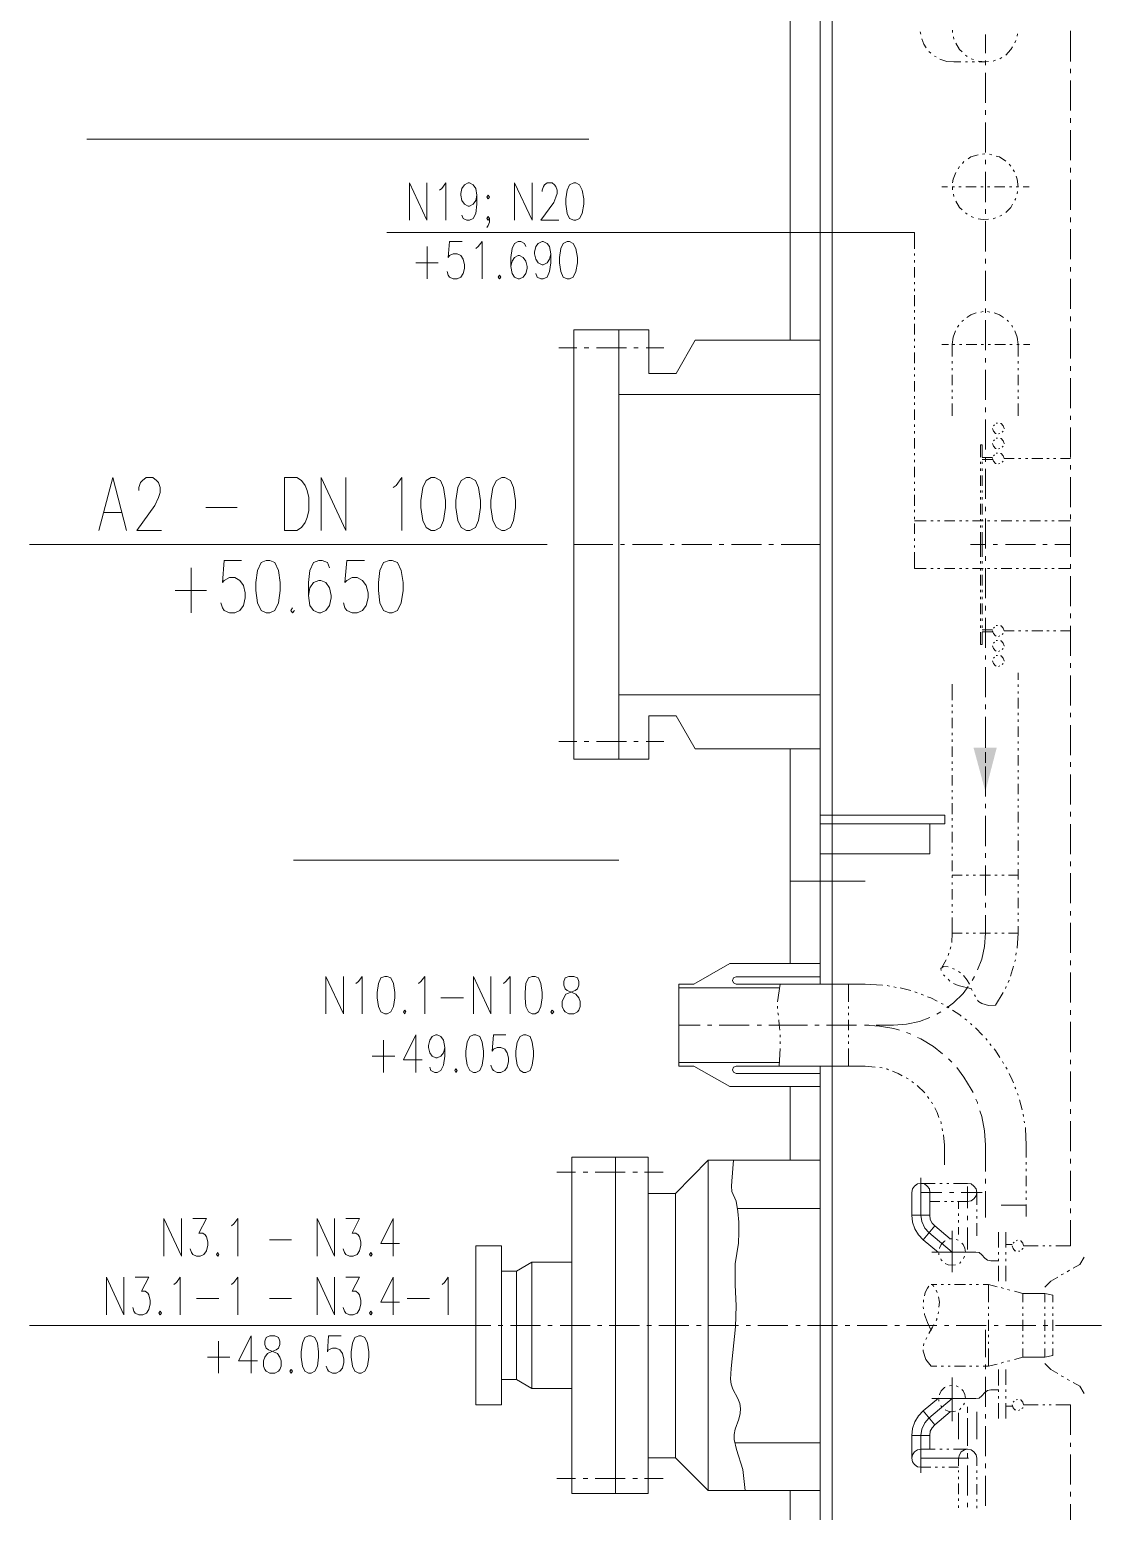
# Model space of a CAD drawing. Header units: millimetres. Extents: x 0 to 588, y 0 to 874.
# Drawn here: x 56.2 to 106.1, y 226 to 295 of the extents above; entities that cross this region are included whole.
import ezdxf

# ---------------------------------------------------------------- set-up
doc = ezdxf.new("R2010")
doc.units = ezdxf.units.MM
doc.layers.get('0').update_dxf_attribs({"lineweight": 18})

msp = doc.modelspace()

# ---------------------------------------------------------------- hatches: boundary and pattern name
msp.add_hatch(color=0).paths.add_polyline_path([(100.711, 259.503), (101.24, 261.535), (100.161, 261.535)], flags=0)

# ---------------------------------------------------------------- linework, layer by layer
at = {"color": 0, "lineweight": 0}
for points in [[(93.578, 197.21), (93.578, 381.106)], [(93.028, 250.529), (93.028, 363.368)], [(91.63, 280.501), (91.63, 311.658)], [(97.684, 294.852), (97.705, 294.746)], [(97.748, 294.534), (97.853, 294.28), (97.959, 294.111)], [(99.187, 294.936), (99.187, 294.83)], [(99.229, 294.619), (99.251, 294.513)], [(100.711, 294.725), (100.711, 293.857)], [(102.193, 294.661), (102.214, 294.767)], [(104.669, 293.476), (104.669, 294.894)], [(98.086, 293.942), (98.171, 293.857)], [(99.335, 294.322), (99.504, 294.026), (99.632, 293.92)], [(101.663, 293.772), (101.896, 294.026), (101.981, 294.153)], [(102.087, 294.344), (102.129, 294.45)], [(98.34, 293.73), (98.425, 293.688)], [(98.594, 293.582), (98.912, 293.476), (99.251, 293.455)], [(99.251, 293.455), (99.568, 293.455)], [(99.78, 293.772), (99.864, 293.709)], [(99.78, 293.455), (99.885, 293.455)], [(100.055, 293.603), (100.161, 293.56)], [(100.097, 293.455), (100.203, 293.455)], [(100.372, 293.497), (100.711, 293.455), (100.859, 293.476)], [(100.415, 293.455), (100.732, 293.455)], [(100.711, 293.518), (100.711, 293.307)], [(101.071, 293.497), (101.177, 293.539)], [(101.388, 293.603), (101.473, 293.666)], [(104.669, 292.925), (104.669, 293.137)], [(100.711, 292.947), (100.711, 291.55)], [(104.669, 291.19), (104.669, 292.587)], [(100.711, 291.211), (100.711, 290.999)], [(93.028, 284.395), (93.028, 290.83)], [(100.711, 290.639), (100.711, 289.243)], [(104.669, 290.618), (104.669, 290.83)], [(82.254, 289.856), (58.907, 289.856)], [(104.669, 288.883), (104.669, 290.28)], [(100.372, 289.137), (100.034, 289.031), (99.907, 288.946)], [(100.69, 289.179), (100.584, 289.158)], [(101.007, 289.137), (100.901, 289.158)], [(101.663, 288.84), (101.367, 289.031), (101.219, 289.073)], [(99.335, 288.311), (99.208, 287.994), (99.187, 287.824)], [(99.504, 288.586), (99.441, 288.481)], [(99.716, 288.819), (99.653, 288.735)], [(100.711, 288.904), (100.711, 288.692)], [(100.711, 288.332), (100.711, 286.935)], [(101.896, 288.608), (101.812, 288.692)], [(102.066, 288.332), (102.002, 288.438)], [(104.669, 288.311), (104.669, 288.523)], [(73.914, 286.089), (73.914, 287.824), (74.718, 286.089), (74.718, 287.824)], [(75.311, 287.486), (75.417, 287.57), (75.607, 287.824), (75.607, 286.089)], [(77.047, 287.253), (77.004, 286.999), (76.877, 286.829), (76.708, 286.745), (76.644, 286.745), (76.475, 286.829), (76.348, 286.999), (76.306, 287.253), (76.306, 287.337), (76.348, 287.57), (76.475, 287.74), (76.644, 287.824), (76.708, 287.824), (76.877, 287.74), (77.004, 287.57), (77.047, 287.253), (77.047, 286.829), (77.004, 286.406), (76.877, 286.173), (76.708, 286.089), (76.581, 286.089), (76.412, 286.173), (76.348, 286.322)], [(78.803, 286.089), (78.803, 287.824), (79.629, 286.089), (79.629, 287.824)], [(80.095, 287.422), (80.095, 287.486), (80.158, 287.655), (80.201, 287.74), (80.328, 287.824), (80.56, 287.824), (80.666, 287.74), (80.73, 287.655), (80.793, 287.486), (80.793, 287.337), (80.73, 287.168), (80.624, 286.914), (80.031, 286.089), (80.857, 286.089)], [(98.954, 287.634), (98.679, 287.634)], [(99.272, 287.634), (99.166, 287.634)], [(99.187, 287.613), (99.187, 287.507)], [(99.589, 287.634), (99.483, 287.634)], [(100.288, 287.634), (99.801, 287.634)], [(100.605, 287.634), (100.499, 287.634)], [(100.923, 287.634), (100.817, 287.634)], [(101.621, 287.634), (101.134, 287.634)], [(101.939, 287.634), (101.833, 287.634)], [(102.235, 287.634), (102.193, 287.994), (102.15, 288.142)], [(102.256, 287.634), (102.15, 287.634)], [(102.235, 287.634), (102.256, 287.634)], [(102.743, 287.634), (102.468, 287.634)], [(104.669, 286.575), (104.669, 287.973)], [(99.229, 287.295), (99.251, 287.189)], [(99.335, 286.978), (99.504, 286.681), (99.632, 286.575)], [(102.087, 287.02), (102.129, 287.105)], [(102.193, 287.316), (102.214, 287.422)], [(77.639, 286.173), (77.576, 286.089), (77.512, 286.173), (77.576, 286.258), (77.639, 286.173), (77.639, 286.004), (77.576, 285.835), (77.512, 285.75)], [(99.78, 286.427), (99.864, 286.364)], [(100.055, 286.258), (100.161, 286.216)], [(100.711, 286.597), (100.711, 286.385)], [(101.071, 286.152), (101.177, 286.195)], [(101.388, 286.279), (101.473, 286.322)], [(101.663, 286.449), (101.896, 286.681), (101.981, 286.829)], [(104.669, 286.004), (104.669, 286.216)], [(97.409, 285.517), (72.856, 285.517)], [(97.409, 284.755), (97.409, 285.517)], [(100.372, 286.152), (100.711, 286.11), (100.859, 286.131)], [(100.711, 286.046), (100.711, 284.628)], [(104.669, 284.268), (104.669, 285.665)], [(74.74, 284.861), (74.74, 283.358)], [(76.369, 285.094), (75.777, 285.094), (75.713, 284.353), (75.777, 284.438), (75.946, 284.522), (76.136, 284.522), (76.306, 284.438), (76.412, 284.268), (76.475, 284.014), (76.475, 283.845), (76.412, 283.612), (76.306, 283.443), (76.136, 283.358), (75.946, 283.358), (75.777, 283.443), (75.713, 283.527), (75.671, 283.697)], [(77.004, 284.776), (77.11, 284.861), (77.301, 285.094), (77.301, 283.358)], [(79.333, 284.861), (79.269, 285.009), (79.1, 285.094), (78.973, 285.094), (78.803, 285.009), (78.698, 284.776), (78.634, 284.353), (78.634, 283.93), (78.698, 283.612), (78.803, 283.443), (78.973, 283.358), (79.036, 283.358), (79.206, 283.443), (79.333, 283.612), (79.396, 283.845), (79.396, 283.93), (79.333, 284.184), (79.206, 284.353), (79.036, 284.438), (78.973, 284.438), (78.803, 284.353), (78.698, 284.184), (78.634, 283.93)], [(80.497, 284.522), (80.433, 284.268), (80.328, 284.099), (80.137, 284.014), (80.095, 284.014), (79.904, 284.099), (79.798, 284.268), (79.735, 284.522), (79.735, 284.607), (79.798, 284.861), (79.904, 285.009), (80.095, 285.094), (80.137, 285.094), (80.328, 285.009), (80.433, 284.861), (80.497, 284.522), (80.497, 284.099), (80.433, 283.697), (80.328, 283.443), (80.137, 283.358), (80.031, 283.358), (79.862, 283.443), (79.798, 283.612)], [(97.409, 284.438), (97.409, 284.543)], [(97.409, 284.12), (97.409, 284.226)], [(100.711, 284.289), (100.711, 284.078)], [(74.21, 284.099), (75.248, 284.099)], [(97.409, 283.422), (97.409, 283.909)], [(100.711, 283.739), (100.711, 282.342)], [(104.669, 283.697), (104.669, 283.909)], [(97.409, 283.104), (97.409, 283.21)], [(97.409, 282.787), (97.409, 282.892)], [(104.669, 281.961), (104.669, 283.358)], [(97.409, 282.088), (97.409, 282.596)], [(97.409, 281.792), (97.409, 281.898)], [(97.409, 281.474), (97.409, 281.58)], [(99.695, 281.432), (99.61, 281.368)], [(100.288, 281.771), (100.034, 281.686), (99.843, 281.559)], [(100.605, 281.834), (100.499, 281.813)], [(100.711, 281.982), (100.711, 281.771)], [(100.711, 281.432), (100.711, 280.035)], [(100.923, 281.813), (100.817, 281.834)], [(101.558, 281.559), (101.367, 281.686), (101.113, 281.771)], [(101.79, 281.368), (101.727, 281.432)], [(104.669, 281.39), (104.669, 281.601)], [(85.048, 280.988), (81.555, 280.988)], [(81.555, 270.997), (81.555, 280.988)], [(83.651, 270.997), (83.651, 280.988)], [(85.048, 278.955), (85.048, 280.988)], [(97.409, 280.776), (97.409, 281.263)], [(99.314, 280.945), (99.208, 280.649), (99.166, 280.31)], [(99.483, 281.199), (99.42, 281.115)], [(101.981, 281.115), (101.939, 281.199)], [(102.235, 280.31), (102.193, 280.649), (102.087, 280.945)], [(104.669, 279.654), (104.669, 281.051)], [(81.703, 280.141), (80.857, 280.141)], [(82.254, 280.141), (82.042, 280.141)], [(84.01, 280.141), (82.614, 280.141)], [(84.561, 280.141), (84.349, 280.141)], [(85.746, 280.141), (84.921, 280.141)], [(87.207, 280.501), (86.318, 278.955), (85.048, 278.955)], [(93.028, 280.501), (87.207, 280.501)], [(97.409, 280.458), (97.409, 280.564)], [(97.409, 280.141), (97.409, 280.247)], [(98.996, 280.31), (98.679, 280.31)], [(99.166, 280.31), (99.166, 279.739)], [(99.293, 280.31), (99.187, 280.31)], [(99.61, 280.31), (99.504, 280.31)], [(100.309, 280.31), (99.822, 280.31)], [(100.626, 280.31), (100.52, 280.31)], [(100.944, 280.31), (100.838, 280.31)], [(101.642, 280.31), (101.156, 280.31)], [(101.96, 280.31), (101.854, 280.31)], [(102.277, 280.31), (102.171, 280.31)], [(102.235, 280.31), (102.235, 279.739)], [(102.785, 280.31), (102.489, 280.31)], [(97.409, 279.442), (97.409, 279.929)], [(99.166, 279.527), (99.166, 279.421)], [(100.711, 279.675), (100.711, 279.464)], [(102.235, 279.527), (102.235, 279.421)], [(104.669, 279.082), (104.669, 279.294)], [(97.409, 279.125), (97.409, 279.231)], [(97.409, 278.807), (97.409, 278.913)], [(99.166, 279.209), (99.166, 279.104)], [(99.166, 278.892), (99.166, 278.405)], [(100.711, 279.125), (100.711, 277.728)], [(102.235, 279.209), (102.235, 279.104)], [(102.235, 278.892), (102.235, 278.405)], [(104.669, 277.347), (104.669, 278.744)], [(93.028, 277.982), (83.651, 277.982)], [(97.409, 278.109), (97.409, 278.596)], [(99.166, 278.193), (99.166, 278.088)], [(102.235, 278.193), (102.235, 278.088)], [(97.409, 277.791), (97.409, 277.897)], [(97.409, 277.495), (97.409, 277.601)], [(97.409, 276.796), (97.409, 277.283)], [(99.166, 277.876), (99.166, 277.77)], [(99.166, 277.558), (99.166, 276.987)], [(100.711, 277.368), (100.711, 277.156)], [(102.235, 277.876), (102.235, 277.77)], [(102.235, 277.558), (102.235, 276.987)], [(97.409, 276.479), (97.409, 276.585)], [(100.711, 276.818), (100.711, 275.421)], [(101.134, 276.564), (101.092, 276.521)], [(101.282, 276.648), (101.219, 276.648)], [(101.579, 276.394), (101.537, 276.521), (101.452, 276.627), (101.409, 276.627)], [(104.669, 276.796), (104.669, 276.987)], [(97.409, 276.161), (97.409, 276.267)], [(97.409, 275.463), (97.409, 275.95)], [(101.05, 276.394), (101.092, 276.267), (101.177, 276.161), (101.219, 276.161)], [(101.134, 275.865), (101.092, 275.823)], [(101.282, 275.95), (101.219, 275.95)], [(101.325, 276.14), (101.388, 276.161)], [(101.579, 275.696), (101.537, 275.823), (101.452, 275.929), (101.409, 275.929)], [(101.494, 276.225), (101.537, 276.267)], [(101.579, 276.394), (101.6, 276.394)], [(104.669, 275.04), (104.669, 276.437)], [(97.409, 275.146), (97.409, 275.251)], [(100.478, 275.632), (100.478, 275.061)], [(100.478, 275.632), (100.563, 275.632)], [(100.563, 275.632), (100.563, 275.061)], [(101.05, 275.696), (101.092, 275.569), (101.177, 275.463), (101.219, 275.463)], [(101.134, 275.167), (101.092, 275.124)], [(101.282, 275.251), (101.219, 275.251)], [(101.325, 275.442), (101.388, 275.463)], [(101.579, 274.997), (101.537, 275.124), (101.452, 275.23), (101.409, 275.23)], [(101.494, 275.526), (101.537, 275.569)], [(101.579, 275.696), (101.6, 275.696)], [(97.409, 274.828), (97.409, 274.934)], [(97.409, 274.13), (97.409, 274.616)], [(100.478, 274.849), (100.478, 274.743)], [(100.478, 274.532), (100.478, 274.426)], [(101.05, 275.04), (100.563, 275.04)], [(101.05, 274.955), (100.563, 274.955)], [(100.563, 274.849), (100.563, 274.743)], [(100.563, 274.532), (100.563, 274.426)], [(100.711, 275.061), (100.711, 274.849)], [(100.711, 274.51), (100.711, 273.113)], [(101.05, 274.997), (101.092, 274.87), (101.177, 274.764), (101.219, 274.764)], [(101.325, 274.743), (101.388, 274.764)], [(101.494, 274.828), (101.537, 274.87)], [(101.579, 274.997), (101.6, 274.997)], [(102.044, 274.997), (101.579, 274.997)], [(102.362, 274.997), (102.256, 274.997)], [(102.68, 274.997), (102.574, 274.997)], [(103.378, 274.997), (102.87, 274.997)], [(103.674, 274.997), (103.569, 274.997)], [(103.992, 274.997), (103.886, 274.997)], [(104.669, 274.997), (104.204, 274.997)], [(104.669, 274.489), (104.669, 274.68)], [(59.457, 271.653), (60.113, 274.108), (60.748, 271.653)], [(61.32, 273.516), (61.32, 273.643), (61.404, 273.875), (61.489, 273.981), (61.658, 274.108), (61.976, 274.108), (62.145, 273.981), (62.23, 273.875), (62.315, 273.643), (62.315, 273.41), (62.23, 273.177), (62.061, 272.817), (61.235, 271.653), (62.378, 271.653)], [(69.808, 271.653), (69.808, 274.108), (70.951, 271.653), (70.951, 274.108)], [(73.152, 273.643), (73.3, 273.748), (73.554, 274.108), (73.554, 271.653)], [(97.409, 273.812), (97.409, 273.918)], [(100.478, 274.214), (100.478, 273.727)], [(100.563, 274.214), (100.563, 273.727)], [(104.669, 272.733), (104.669, 274.13)], [(97.409, 273.495), (97.409, 273.6)], [(97.409, 272.796), (97.409, 273.304)], [(100.478, 273.516), (100.478, 273.41)], [(100.478, 273.198), (100.478, 273.092)], [(100.563, 273.516), (100.563, 273.41)], [(100.563, 273.198), (100.563, 273.092)], [(59.69, 272.478), (60.516, 272.478)], [(64.431, 272.711), (65.892, 272.711)], [(97.409, 272.5), (97.409, 272.606)], [(100.478, 272.881), (100.478, 272.394)], [(100.563, 272.881), (100.563, 272.394)], [(100.711, 272.754), (100.711, 272.542)], [(97.409, 272.182), (97.409, 272.288)], [(97.409, 272.098), (97.959, 272.098)], [(97.409, 271.484), (97.409, 271.971)], [(98.171, 272.098), (98.277, 272.098)], [(98.489, 272.098), (98.594, 272.098)], [(98.806, 272.098), (99.293, 272.098)], [(99.504, 272.098), (99.61, 272.098)], [(99.801, 272.098), (99.907, 272.098)], [(100.118, 272.098), (100.605, 272.098)], [(100.478, 272.182), (100.478, 272.076)], [(100.478, 271.886), (100.478, 271.78)], [(100.563, 272.182), (100.563, 272.076)], [(100.563, 271.886), (100.563, 271.78)], [(100.711, 272.203), (100.711, 270.806)], [(100.817, 272.098), (100.923, 272.098)], [(101.134, 272.098), (101.24, 272.098)], [(101.452, 272.098), (101.939, 272.098)], [(102.15, 272.098), (102.256, 272.098)], [(102.468, 272.098), (102.574, 272.098)], [(102.785, 272.098), (103.272, 272.098)], [(103.484, 272.098), (103.59, 272.098)], [(103.801, 272.098), (103.907, 272.098)], [(104.119, 272.098), (104.669, 272.098)], [(104.669, 272.182), (104.669, 272.394)], [(104.669, 270.425), (104.669, 271.822)], [(97.409, 271.166), (97.409, 271.272)], [(100.478, 271.568), (100.478, 270.997)], [(100.563, 271.568), (100.563, 270.997)], [(80.328, 270.997), (56.24, 270.997)], [(83.376, 270.997), (81.555, 270.997)], [(81.555, 270.997), (81.555, 261.006)], [(83.651, 270.997), (83.651, 261.006)], [(83.926, 270.997), (83.735, 270.997)], [(85.683, 270.997), (84.286, 270.997)], [(86.233, 270.997), (86.043, 270.997)], [(87.99, 270.997), (86.593, 270.997)], [(88.54, 270.997), (88.329, 270.997)], [(90.297, 270.997), (88.9, 270.997)], [(90.847, 270.997), (90.636, 270.997)], [(93.028, 270.997), (91.207, 270.997)], [(97.409, 270.849), (97.409, 270.954)], [(97.409, 269.875), (97.409, 270.637)], [(100.013, 270.997), (100.732, 270.997)], [(100.478, 270.425), (100.478, 270.997)], [(100.563, 270.425), (100.563, 270.997)], [(100.711, 270.447), (100.711, 270.235)], [(101.071, 270.997), (101.282, 270.997)], [(101.642, 270.997), (103.039, 270.997)], [(103.378, 270.997), (103.59, 270.997)], [(103.95, 270.997), (104.669, 270.997)], [(63.754, 269.917), (63.754, 267.822)], [(66.103, 270.256), (65.299, 270.256), (65.215, 269.219), (65.299, 269.325), (65.532, 269.452), (65.786, 269.452), (66.019, 269.325), (66.188, 269.092), (66.273, 268.753), (66.273, 268.52), (66.188, 268.161), (66.019, 267.928), (65.786, 267.822), (65.532, 267.822), (65.299, 267.928), (65.215, 268.055), (65.13, 268.288)], [(70.189, 269.917), (70.104, 270.15), (69.85, 270.256), (69.702, 270.256), (69.448, 270.15), (69.278, 269.79), (69.215, 269.219), (69.215, 268.626), (69.278, 268.161), (69.448, 267.928), (69.702, 267.822), (69.787, 267.822), (70.019, 267.928), (70.189, 268.161), (70.273, 268.52), (70.273, 268.626), (70.189, 268.986), (70.019, 269.219), (69.787, 269.325), (69.702, 269.325), (69.448, 269.219), (69.278, 268.986), (69.215, 268.626)], [(71.819, 270.256), (70.993, 270.256), (70.908, 269.219), (70.993, 269.325), (71.247, 269.452), (71.48, 269.452), (71.734, 269.325), (71.903, 269.092), (71.988, 268.753), (71.988, 268.52), (71.903, 268.161), (71.734, 267.928), (71.48, 267.822), (71.247, 267.822), (70.993, 267.928), (70.908, 268.055), (70.845, 268.288)], [(97.409, 269.875), (97.959, 269.875)], [(98.171, 269.875), (98.277, 269.875)], [(98.489, 269.875), (98.594, 269.875)], [(98.806, 269.875), (99.293, 269.875)], [(99.504, 269.875), (99.61, 269.875)], [(99.801, 269.875), (99.907, 269.875)], [(100.118, 269.875), (100.605, 269.875)], [(100.478, 270.108), (100.478, 270.214)], [(100.478, 269.79), (100.478, 269.896)], [(100.563, 270.108), (100.563, 270.214)], [(100.563, 269.79), (100.563, 269.896)], [(100.711, 269.896), (100.711, 268.499)], [(100.817, 269.875), (100.923, 269.875)], [(101.134, 269.875), (101.24, 269.875)], [(101.452, 269.875), (101.939, 269.875)], [(102.15, 269.875), (102.256, 269.875)], [(102.468, 269.875), (102.574, 269.875)], [(102.785, 269.875), (103.272, 269.875)], [(103.484, 269.875), (103.59, 269.875)], [(103.801, 269.875), (103.907, 269.875)], [(104.119, 269.875), (104.669, 269.875)], [(104.669, 269.875), (104.669, 270.087)], [(100.478, 269.092), (100.478, 269.579)], [(100.563, 269.092), (100.563, 269.579)], [(104.669, 268.118), (104.669, 269.515)], [(63.013, 268.859), (64.474, 268.859)], [(100.478, 268.774), (100.478, 268.88)], [(100.478, 268.457), (100.478, 268.563)], [(100.563, 268.774), (100.563, 268.88)], [(100.563, 268.457), (100.563, 268.563)], [(68.474, 268.055), (68.389, 267.928), (68.474, 267.822), (68.559, 267.928)], [(100.478, 267.758), (100.478, 268.245)], [(100.563, 267.758), (100.563, 268.245)], [(100.711, 268.139), (100.711, 267.928)], [(100.711, 267.589), (100.711, 266.192)], [(104.669, 267.568), (104.669, 267.779)], [(100.478, 267.441), (100.478, 267.547)], [(100.478, 267.123), (100.478, 267.229)], [(100.478, 266.34), (100.563, 266.34), (100.563, 266.912)], [(100.478, 266.34), (100.478, 266.912)], [(100.563, 267.441), (100.563, 267.547)], [(100.563, 267.123), (100.563, 267.229)], [(101.05, 267.017), (100.563, 267.017)], [(101.05, 266.933), (100.563, 266.933)], [(101.05, 266.975), (101.092, 266.848), (101.177, 266.742), (101.219, 266.742)], [(101.134, 267.144), (101.092, 267.102)], [(101.282, 267.229), (101.219, 267.229)], [(101.579, 266.975), (101.537, 267.102), (101.452, 267.208), (101.409, 267.208)], [(101.579, 266.975), (101.6, 266.975)], [(102.044, 266.975), (101.579, 266.975)], [(102.362, 266.975), (102.256, 266.975)], [(102.68, 266.975), (102.574, 266.975)], [(103.378, 266.975), (102.87, 266.975)], [(103.674, 266.975), (103.569, 266.975)], [(103.992, 266.975), (103.886, 266.975)], [(104.669, 266.975), (104.204, 266.975)], [(104.669, 265.811), (104.669, 267.208)], [(101.05, 266.277), (101.092, 266.15), (101.177, 266.044), (101.219, 266.044)], [(101.134, 266.446), (101.092, 266.404)], [(101.282, 266.531), (101.219, 266.531)], [(101.325, 266.721), (101.388, 266.742)], [(101.579, 266.277), (101.537, 266.404), (101.452, 266.51), (101.409, 266.51)], [(101.494, 266.806), (101.537, 266.848)], [(101.579, 266.277), (101.6, 266.277)], [(100.711, 265.832), (100.711, 265.642)], [(101.05, 265.578), (101.092, 265.451), (101.177, 265.345), (101.219, 265.345)], [(101.134, 265.748), (101.092, 265.705)], [(101.282, 265.832), (101.219, 265.832)], [(101.325, 266.023), (101.388, 266.044)], [(101.579, 265.578), (101.537, 265.705), (101.452, 265.811), (101.409, 265.811)], [(101.494, 266.107), (101.537, 266.15)], [(101.579, 265.578), (101.6, 265.578)], [(100.711, 265.282), (100.711, 263.885)], [(101.325, 265.324), (101.388, 265.345)], [(101.494, 265.409), (101.537, 265.451)], [(102.235, 265.028), (102.235, 264.689)], [(104.669, 265.261), (104.669, 265.472)], [(104.669, 263.504), (104.669, 264.901)], [(99.166, 264.499), (99.166, 263.758)], [(102.235, 264.478), (102.235, 264.372)], [(102.235, 264.16), (102.235, 264.054)], [(93.028, 263.991), (83.651, 263.991)], [(99.166, 263.546), (99.166, 263.44)], [(100.711, 263.546), (100.711, 263.334)], [(102.235, 263.864), (102.235, 263.356)], [(87.207, 261.493), (86.318, 263.017), (85.048, 263.017)], [(85.048, 263.017), (85.048, 261.006)], [(99.166, 263.25), (99.166, 263.144)], [(99.166, 262.932), (99.166, 262.445)], [(100.711, 262.975), (100.711, 261.578)], [(102.235, 263.165), (102.235, 263.059)], [(102.235, 262.848), (102.235, 262.742)], [(104.669, 262.954), (104.669, 263.165)], [(99.166, 262.234), (99.166, 262.128)], [(100.711, 262.657), (100.711, 262.17)], [(102.235, 262.53), (102.235, 262.043)], [(104.669, 261.197), (104.669, 262.594)], [(81.703, 261.832), (80.857, 261.832)], [(82.254, 261.832), (82.042, 261.832)], [(84.01, 261.832), (82.614, 261.832)], [(84.561, 261.832), (84.349, 261.832)], [(85.746, 261.832), (84.921, 261.832)], [(93.028, 261.493), (87.207, 261.493)], [(91.63, 251.502), (91.63, 261.493)], [(99.166, 261.916), (99.166, 261.81)], [(99.166, 261.599), (99.166, 261.112)], [(100.711, 261.959), (100.711, 261.853)], [(100.711, 261.641), (100.711, 261.535)], [(102.235, 261.832), (102.235, 261.726)], [(102.235, 261.514), (102.235, 261.408)], [(85.048, 261.006), (81.555, 261.006)], [(99.166, 260.9), (99.166, 260.795)], [(100.711, 261.324), (100.711, 260.837)], [(100.711, 261.239), (100.711, 261.027)], [(102.235, 261.197), (102.235, 260.71)], [(104.669, 260.646), (104.669, 260.858)], [(99.166, 260.583), (99.166, 260.477)], [(99.166, 260.265), (99.166, 259.779)], [(100.711, 260.668), (100.711, 259.271)], [(100.711, 260.625), (100.711, 260.519)], [(100.711, 260.308), (100.711, 260.202)], [(100.711, 259.99), (100.711, 259.503)], [(102.235, 260.498), (102.235, 260.392)], [(102.235, 260.181), (102.235, 260.075)], [(104.669, 258.889), (104.669, 260.286)], [(99.166, 259.567), (99.166, 259.461)], [(102.235, 259.863), (102.235, 259.376)], [(99.166, 259.249), (99.166, 259.144)], [(99.166, 258.953), (99.166, 258.445)], [(100.711, 258.932), (100.711, 258.72)], [(102.235, 259.165), (102.235, 259.059)], [(102.235, 258.847), (102.235, 258.762)], [(98.827, 258.403), (93.028, 258.403)], [(93.028, 258), (98.827, 258)], [(98.129, 256.603), (98.129, 258)], [(98.827, 258), (98.827, 258.403)], [(99.166, 258.255), (99.166, 258.149)], [(99.166, 257.937), (99.166, 257.831)], [(100.711, 258.36), (100.711, 256.963)], [(102.235, 258.551), (102.235, 258.064)], [(104.669, 258.339), (104.669, 258.551)], [(104.669, 256.582), (104.669, 257.979)], [(99.166, 257.62), (99.166, 257.133)], [(102.235, 257.852), (102.235, 257.747)], [(102.235, 257.535), (102.235, 257.429)], [(93.028, 256.603), (98.129, 256.603)], [(99.166, 256.921), (99.166, 256.815)], [(99.166, 256.603), (99.166, 256.498)], [(100.711, 256.625), (100.711, 256.413)], [(102.235, 257.217), (102.235, 256.731)], [(68.516, 256.307), (83.651, 256.307)], [(99.166, 256.286), (99.166, 255.799)], [(100.711, 256.053), (100.711, 254.656)], [(102.235, 256.519), (102.235, 256.413)], [(102.235, 256.201), (102.235, 256.096)], [(102.235, 255.884), (102.235, 255.397)], [(104.669, 256.032), (104.669, 256.244)], [(91.63, 255.333), (95.123, 255.333)], [(99.632, 255.609), (99.166, 255.609)], [(99.166, 255.588), (99.166, 255.482)], [(99.166, 255.27), (99.166, 255.164)], [(99.928, 255.609), (99.822, 255.609)], [(100.245, 255.609), (100.139, 255.609)], [(100.944, 255.609), (100.457, 255.609)], [(101.261, 255.609), (101.156, 255.609)], [(101.579, 255.609), (101.473, 255.609)], [(102.235, 255.609), (101.79, 255.609)], [(102.235, 255.185), (102.235, 255.079)], [(104.669, 254.296), (104.669, 255.693)], [(99.166, 254.952), (99.166, 254.466)], [(102.235, 254.868), (102.235, 254.762)], [(102.235, 254.55), (102.235, 254.064)], [(99.166, 254.254), (99.166, 254.148)], [(99.166, 253.936), (99.166, 253.852)], [(100.711, 254.317), (100.711, 254.106)], [(102.235, 253.852), (102.235, 253.767)], [(104.669, 253.725), (104.669, 253.936)], [(99.166, 253.64), (99.166, 252.899)], [(100.711, 253.746), (100.711, 252.899)], [(102.235, 253.555), (102.235, 253.45)], [(102.235, 253.238), (102.235, 252.899)], [(104.669, 251.989), (104.669, 253.386)], [(99.145, 252.476), (99.166, 252.899)], [(99.166, 252.899), (99.632, 252.899)], [(99.822, 252.899), (99.928, 252.899)], [(100.139, 252.899), (100.245, 252.899)], [(100.351, 251.206), (100.542, 251.693), (100.669, 252.286), (100.711, 252.899)], [(100.457, 252.899), (100.944, 252.899)], [(101.156, 252.899), (101.261, 252.899)], [(101.473, 252.899), (101.579, 252.899)], [(101.79, 252.899), (102.235, 252.899)], [(102.193, 252.201), (102.235, 252.899)], [(98.975, 251.862), (99.018, 251.968)], [(99.081, 252.159), (99.102, 252.264)], [(102.129, 251.883), (102.15, 251.989)], [(86.445, 250.529), (87.143, 250.529), (88.815, 251.502)], [(93.028, 251.502), (88.815, 251.502)], [(98.975, 251.333), (98.764, 251.354), (98.637, 251.269), (98.658, 251.164)], [(98.679, 251.312), (98.891, 251.672)], [(99.272, 251.227), (99.187, 251.269)], [(99.547, 251.058), (99.462, 251.121)], [(101.875, 250.91), (102.023, 251.375)], [(102.087, 251.587), (102.108, 251.672)], [(104.669, 251.418), (104.669, 251.629)], [(104.669, 249.682), (104.669, 251.079)], [(70.019, 249.153), (70.019, 250.888), (70.845, 249.153), (70.845, 250.888)], [(71.416, 250.571), (71.543, 250.656), (71.713, 250.888), (71.713, 249.153)], [(74.337, 250.571), (74.443, 250.656), (74.634, 250.888), (74.634, 249.153)], [(76.898, 249.153), (76.898, 250.888), (77.703, 249.153), (77.703, 250.888)], [(78.296, 250.571), (78.401, 250.656), (78.592, 250.888), (78.592, 249.153)], [(86.445, 250.529), (86.445, 246.719)], [(91.123, 250.359), (86.445, 250.359)], [(89.112, 250.867), (88.985, 250.825), (88.942, 250.698), (88.985, 250.592), (89.112, 250.529)], [(93.028, 250.867), (89.112, 250.867)], [(95.123, 250.529), (89.112, 250.529)], [(91.165, 250.529), (91.038, 249.703)], [(94.34, 249.703), (94.34, 250.529)], [(95.927, 250.486), (95.906, 250.486), (95.123, 250.529)], [(96.245, 250.444), (96.139, 250.465)], [(96.562, 250.381), (96.457, 250.402)], [(97.24, 250.232), (96.753, 250.359)], [(98.764, 250.973), (98.827, 250.91)], [(98.912, 249.428), (99.229, 249.661), (99.674, 250.105), (99.907, 250.423)], [(98.975, 250.762), (99.06, 250.677)], [(99.229, 250.571), (99.441, 250.465), (100.076, 250.317)], [(99.97, 250.529), (99.864, 250.719), (99.695, 250.931)], [(100.097, 250.232), (100.055, 250.338)], [(100.097, 250.698), (100.203, 250.888)], [(101.642, 250.338), (101.685, 250.423)], [(101.769, 250.613), (101.812, 250.719)], [(75.374, 249.894), (76.433, 249.894)], [(97.536, 250.126), (97.43, 250.169)], [(97.832, 250.021), (97.727, 250.063)], [(98.467, 249.745), (98.171, 249.894), (98.023, 249.936)], [(98.743, 249.597), (98.658, 249.64)], [(100.245, 249.957), (100.203, 250.042)], [(101.177, 249.555), (100.859, 249.534), (100.542, 249.64), (100.394, 249.724), (100.351, 249.788)], [(101.177, 249.555), (101.537, 250.148)], [(91.038, 249.513), (91.038, 249.407)], [(91.059, 249.195), (91.08, 249.089)], [(94.34, 249.407), (94.34, 249.492)], [(94.34, 249.089), (94.34, 249.195)], [(96.435, 248.624), (97.049, 248.666), (97.642, 248.793), (98.129, 248.983)], [(98.446, 249.132), (98.637, 249.238)], [(99.018, 249.428), (98.933, 249.492)], [(99.589, 249.047), (99.526, 249.111), (99.187, 249.322)], [(104.669, 249.111), (104.669, 249.322)], [(87.439, 248.624), (86.445, 248.624)], [(87.99, 248.624), (87.778, 248.624)], [(89.725, 248.624), (88.329, 248.624)], [(90.297, 248.624), (90.085, 248.624)], [(91.63, 248.624), (90.636, 248.624)], [(91.101, 248.878), (91.123, 248.645), (91.144, 248.391)], [(91.63, 248.624), (92.435, 248.624)], [(92.773, 248.624), (92.985, 248.624)], [(93.324, 248.624), (94.721, 248.624)], [(94.34, 248.391), (94.34, 248.878)], [(95.081, 248.624), (95.292, 248.624)], [(96.71, 248.391), (96.457, 248.476), (95.779, 248.581), (95.123, 248.624)], [(95.631, 248.624), (96.435, 248.624)], [(97.24, 248.2), (97.091, 248.264), (97.049, 248.285)], [(99.843, 248.857), (99.758, 248.92)], [(100.076, 248.645), (100.013, 248.708)], [(100.584, 248.158), (100.245, 248.497)], [(104.669, 247.375), (104.669, 248.772)], [(72.707, 247.925), (72.707, 246.422)], [(74.21, 248.179), (73.639, 247.015), (74.507, 247.015)], [(74.21, 248.179), (74.21, 246.422)], [(75.565, 247.587), (75.501, 247.333), (75.374, 247.184), (75.205, 247.1), (75.142, 247.1), (74.972, 247.184), (74.867, 247.333), (74.803, 247.587), (74.803, 247.671), (74.867, 247.925), (74.972, 248.095), (75.142, 248.179), (75.205, 248.179), (75.374, 248.095), (75.501, 247.925), (75.565, 247.587), (75.565, 247.184), (75.501, 246.761), (75.374, 246.507), (75.205, 246.422), (75.099, 246.422), (74.909, 246.507), (74.867, 246.676)], [(78.401, 248.179), (77.83, 248.179), (77.766, 247.417), (77.83, 247.502), (77.999, 247.587), (78.168, 247.587), (78.359, 247.502), (78.465, 247.333), (78.528, 247.1), (78.528, 246.93), (78.465, 246.676), (78.359, 246.507), (78.168, 246.422), (77.999, 246.422), (77.83, 246.507), (77.766, 246.592), (77.703, 246.761)], [(91.165, 248.179), (91.165, 248.073)], [(91.165, 247.862), (91.165, 247.756)], [(94.34, 248.073), (94.34, 248.179)], [(94.34, 247.756), (94.34, 247.862)], [(98.721, 247.29), (98.298, 247.629), (97.705, 247.989), (97.557, 248.052)], [(100.796, 247.925), (100.732, 248.01)], [(100.986, 247.671), (100.923, 247.756)], [(72.178, 247.184), (73.237, 247.184)], [(91.101, 246.888), (86.445, 246.888)], [(91.165, 247.544), (91.123, 246.719)], [(94.34, 246.719), (94.34, 247.544)], [(99.145, 246.909), (98.996, 247.057)], [(101.388, 247.121), (101.177, 247.438), (101.113, 247.523)], [(101.558, 246.846), (101.515, 246.93)], [(104.669, 246.803), (104.669, 247.015)], [(86.445, 246.719), (87.143, 246.719), (88.815, 245.766)], [(89.112, 246.719), (88.985, 246.676), (88.942, 246.549), (88.985, 246.444), (89.112, 246.38)], [(95.123, 246.719), (89.112, 246.719)], [(91.63, 246.38), (89.112, 246.38)], [(91.63, 246.38), (93.028, 246.38)], [(93.028, 177.482), (93.028, 246.719)], [(95.589, 246.676), (95.123, 246.719)], [(95.906, 246.634), (95.8, 246.655)], [(96.203, 246.549), (96.16, 246.571), (96.097, 246.592)], [(96.838, 246.274), (96.647, 246.38), (96.393, 246.486)], [(100.139, 245.491), (100.055, 245.639), (99.716, 246.211), (99.377, 246.655)], [(101.727, 246.571), (101.663, 246.676)], [(102.023, 245.935), (101.96, 246.084), (101.812, 246.38)], [(104.669, 245.068), (104.669, 246.465)], [(93.028, 245.766), (88.815, 245.766)], [(91.63, 242.337), (91.63, 245.766)], [(97.113, 246.126), (97.028, 246.168)], [(97.367, 245.935), (97.282, 245.999)], [(97.896, 245.47), (97.536, 245.809)], [(102.129, 245.66), (102.087, 245.745)], [(98.086, 245.216), (98.023, 245.3)], [(98.256, 244.962), (98.213, 245.025), (98.192, 245.047)], [(100.351, 244.983), (100.351, 245.025), (100.266, 245.173)], [(102.235, 245.364), (102.214, 245.449)], [(102.425, 244.687), (102.299, 245.152)], [(98.552, 244.327), (98.467, 244.56), (98.362, 244.771)], [(98.658, 244.03), (98.658, 244.073), (98.637, 244.136)], [(100.711, 243.036), (100.669, 243.713), (100.542, 244.369), (100.457, 244.644)], [(102.489, 244.369), (102.468, 244.475)], [(102.531, 244.073), (102.51, 244.157)], [(104.669, 244.496), (104.669, 244.708)], [(104.669, 242.761), (104.669, 244.157)], [(98.721, 243.713), (98.7, 243.819)], [(98.806, 243.036), (98.764, 243.523)], [(102.616, 243.036), (102.574, 243.819), (102.574, 243.861)], [(98.806, 243.036), (98.806, 242.125)], [(100.711, 241.808), (100.711, 243.036)], [(102.616, 243.036), (102.616, 242.464)], [(81.471, 242.485), (85.026, 242.485)], [(81.471, 234.654), (81.471, 242.485)], [(83.502, 234.654), (83.502, 242.485)], [(85.026, 234.654), (85.026, 242.485)], [(86.296, 240.792), (87.82, 242.337)], [(87.82, 242.337), (87.82, 226.97)], [(87.82, 242.337), (93.028, 242.337)], [(88.985, 242.337), (88.921, 241.363), (88.9, 241.131), (88.921, 240.877), (89.112, 240.432), (89.196, 239.945), (89.239, 239.458), (89.239, 238.972), (89.218, 238.485), (89.069, 237.511), (89.069, 236.537), (89.112, 235.564), (89.091, 234.59), (88.879, 232.643), (88.858, 232.156), (88.879, 231.923), (88.963, 231.69), (89.196, 231.246), (89.281, 231.013), (89.323, 230.78), (89.302, 230.547), (89.239, 230.293), (89.069, 229.828), (89.027, 229.574), (89.027, 229.341), (89.133, 228.875), (89.429, 227.944), (89.535, 226.97)], [(102.616, 242.252), (102.616, 242.147)], [(104.669, 242.189), (104.669, 242.401)], [(80.772, 241.787), (81.64, 241.787)], [(82, 241.787), (82.211, 241.787)], [(82.55, 241.787), (83.947, 241.787)], [(84.307, 241.787), (84.519, 241.787)], [(84.857, 241.787), (85.725, 241.787)], [(97.705, 239.776), (97.705, 241.512)], [(100.711, 241.258), (100.711, 241.469)], [(102.616, 241.935), (102.616, 241.829)], [(102.616, 241.618), (102.616, 241.131)], [(104.669, 240.453), (104.669, 241.85)], [(85.026, 240.792), (86.296, 240.792)], [(86.296, 228.494), (86.296, 240.792)], [(98.129, 240.834), (98.108, 241.004), (98.002, 241.131), (97.875, 241.237), (97.705, 241.258), (97.557, 241.237), (97.409, 241.131), (97.324, 241.004), (97.282, 240.834)], [(97.282, 240.834), (97.282, 239.776)], [(98.383, 241.258), (97.705, 241.258)], [(97.705, 240.834), (98.679, 240.834)], [(98.129, 239.776), (98.129, 240.834)], [(98.7, 241.258), (98.594, 241.258)], [(99.018, 241.258), (98.912, 241.258)], [(99.039, 240.834), (99.251, 240.834)], [(99.885, 241.258), (99.229, 241.258)], [(99.589, 240.834), (100.563, 240.834)], [(99.885, 240.411), (100.055, 240.453), (100.182, 240.538), (100.288, 240.686), (100.309, 240.834), (100.288, 241.004), (100.182, 241.131), (100.055, 241.237), (99.885, 241.258)], [(99.885, 240.115), (99.885, 241.109)], [(100.309, 240.263), (100.309, 240.834)], [(100.711, 239.67), (100.711, 240.898)], [(102.616, 240.919), (102.616, 240.813)], [(89.175, 240.094), (93.028, 240.094)], [(98.594, 240.411), (98.129, 240.411)], [(98.912, 240.411), (98.806, 240.411)], [(99.229, 240.411), (99.124, 240.411)], [(99.885, 240.411), (99.42, 240.411)], [(99.462, 240.411), (99.462, 240.072)], [(100.309, 239.945), (100.309, 240.051)], [(101.452, 240.242), (102.616, 240.242)], [(101.515, 240.242), (102.616, 240.242)], [(102.616, 240.601), (102.616, 240.496)], [(102.616, 240.284), (102.616, 239.713)], [(104.669, 239.882), (104.669, 240.094)], [(62.484, 237.871), (62.484, 239.628), (63.309, 237.871), (63.309, 239.628)], [(63.839, 239.628), (64.474, 239.628), (64.114, 238.951), (64.304, 238.951), (64.41, 238.866), (64.474, 238.781), (64.537, 238.548), (64.537, 238.379), (64.474, 238.125), (64.347, 237.956), (64.177, 237.871), (64.008, 237.871), (63.839, 237.956), (63.775, 238.04), (63.712, 238.21)], [(65.638, 239.289), (65.744, 239.374), (65.934, 239.628), (65.934, 237.871)], [(69.617, 237.871), (69.617, 239.628), (70.421, 237.871), (70.421, 239.628)], [(70.951, 239.628), (71.586, 239.628), (71.247, 238.951), (71.416, 238.951), (71.522, 238.866), (71.586, 238.781), (71.649, 238.548), (71.649, 238.379), (71.586, 238.125), (71.48, 237.956), (71.289, 237.871), (71.12, 237.871), (70.951, 237.956), (70.887, 238.04), (70.824, 238.21)], [(73.152, 239.628), (72.581, 238.464), (73.448, 238.464)], [(73.152, 239.628), (73.152, 237.871)], [(97.282, 239.776), (98.129, 239.776), (98.15, 239.585), (98.234, 239.416), (98.362, 239.289)], [(97.282, 239.776), (97.324, 239.458), (97.43, 239.141), (97.6, 238.866), (97.811, 238.633), (98.362, 239.289), (99.081, 238.675)], [(97.705, 239.776), (97.748, 239.48), (97.896, 239.183), (98.086, 238.972)], [(99.462, 239.861), (99.462, 239.755)], [(99.462, 239.543), (99.462, 239.437)], [(99.885, 239.543), (99.885, 239.755)], [(100.309, 239.628), (100.309, 239.734)], [(100.309, 238.823), (100.309, 239.416)], [(104.669, 238.358), (104.669, 239.543)], [(67.395, 238.633), (68.432, 238.633)], [(98.531, 238.04), (97.811, 238.633)], [(99.166, 238.061), (98.086, 238.972)], [(99.145, 238.675), (99.039, 238.675)], [(99.166, 237.13), (99.166, 239.056)], [(99.441, 238.612), (99.356, 238.654)], [(99.462, 239.226), (99.462, 238.887)], [(99.885, 238.189), (99.885, 239.204)], [(101.325, 238.993), (101.325, 238.273)], [(101.663, 238.993), (101.663, 238.273)], [(102.214, 238.612), (102.15, 238.591)], [(78.19, 234.654), (78.19, 238.358), (77.004, 238.358), (77.004, 234.654)], [(99.78, 238.061), (98.213, 238.061)], [(98.552, 238.019), (98.552, 237.935)], [(98.848, 238.591), (98.806, 238.57), (98.658, 238.421), (98.573, 238.252), (98.573, 238.231)], [(99.78, 238.061), (99.758, 238.252), (99.674, 238.421), (99.61, 238.485)], [(100.69, 237.786), (100.542, 237.935), (100.415, 238.04), (100.266, 238.061), (99.78, 238.061)], [(99.78, 238.061), (99.801, 238.061)], [(101.325, 238.061), (101.325, 237.956)], [(101.96, 238.421), (101.663, 238.421)], [(101.663, 238.061), (101.663, 237.956)], [(101.96, 238.358), (102.002, 238.231), (102.087, 238.125), (102.129, 238.125)], [(102.044, 238.527), (102.002, 238.485)], [(102.256, 238.104), (102.32, 238.104)], [(102.489, 238.358), (102.447, 238.485), (102.362, 238.591), (102.341, 238.591)], [(102.404, 238.189), (102.447, 238.231), (102.468, 238.231)], [(102.489, 238.358), (103.166, 238.358)], [(102.489, 238.358), (102.51, 238.358)], [(103.378, 238.358), (103.484, 238.358)], [(103.674, 238.358), (103.78, 238.358)], [(103.992, 238.358), (104.669, 238.358)], [(79.608, 237.596), (78.888, 237.173), (78.19, 237.173)], [(79.608, 231.712), (79.608, 237.596)], [(81.471, 237.596), (79.608, 237.596)], [(98.637, 237.744), (98.658, 237.702), (98.7, 237.659)], [(98.848, 237.532), (98.975, 237.469), (99.166, 237.448), (99.314, 237.469)], [(99.504, 237.554), (99.526, 237.554), (99.568, 237.617)], [(99.695, 237.765), (99.737, 237.871)], [(100.69, 237.786), (100.817, 237.68), (100.965, 237.659)], [(100.965, 237.659), (101.304, 237.659)], [(101.325, 237.744), (101.325, 237.638)], [(101.325, 237.427), (101.325, 236.707)], [(101.663, 237.744), (101.663, 237.638)], [(101.663, 237.427), (101.663, 236.707)], [(105.114, 237.49), (104.796, 237.321)], [(105.304, 237.829), (105.114, 237.49)], [(59.817, 235.141), (59.817, 236.897), (60.621, 235.141), (60.621, 236.897)], [(61.151, 236.897), (61.785, 236.897), (61.447, 236.241), (61.616, 236.241), (61.743, 236.156), (61.785, 236.072), (61.849, 235.818), (61.849, 235.649), (61.785, 235.394), (61.68, 235.225), (61.51, 235.141), (61.32, 235.141), (61.151, 235.225), (61.087, 235.31), (61.045, 235.479)], [(62.95, 236.559), (63.077, 236.643), (63.246, 236.897), (63.246, 235.141)], [(65.638, 236.559), (65.744, 236.643), (65.934, 236.897), (65.934, 235.141)], [(69.617, 235.141), (69.617, 236.897), (70.421, 235.141), (70.421, 236.897)], [(70.951, 236.897), (71.586, 236.897), (71.247, 236.241), (71.416, 236.241), (71.522, 236.156), (71.586, 236.072), (71.649, 235.818), (71.649, 235.649), (71.586, 235.394), (71.48, 235.225), (71.289, 235.141), (71.12, 235.141), (70.951, 235.225), (70.887, 235.31), (70.824, 235.479)], [(73.152, 236.897), (72.581, 235.733), (73.448, 235.733)], [(73.152, 236.897), (73.152, 235.141)], [(75.438, 236.559), (75.544, 236.643), (75.713, 236.897), (75.713, 235.141)], [(78.888, 237.173), (78.888, 234.654)], [(98.192, 236.559), (98.446, 236.559)], [(98.319, 236.453), (98.277, 236.516), (98.256, 236.537)], [(98.658, 236.559), (98.764, 236.559)], [(98.975, 236.559), (99.081, 236.559)], [(99.272, 236.559), (99.78, 236.559)], [(99.97, 236.559), (100.076, 236.559)], [(100.288, 236.559), (100.394, 236.559)], [(100.605, 236.559), (100.859, 236.559)], [(100.859, 236.559), (101.261, 236.453)], [(100.859, 235.733), (100.859, 236.559)], [(103.759, 236.707), (103.484, 236.432)], [(104.076, 236.897), (103.759, 236.707)], [(104.352, 237.046), (104.246, 237.003)], [(104.627, 237.215), (104.521, 237.151)], [(64.008, 235.903), (65.045, 235.903)], [(67.395, 235.903), (68.432, 235.903)], [(73.808, 235.903), (74.845, 235.903)], [(98.086, 236.474), (98.023, 236.389), (97.917, 236.178), (97.875, 236.03)], [(98.467, 236.178), (98.425, 236.284)], [(98.552, 235.5), (98.573, 235.733), (98.531, 235.987)], [(101.452, 236.411), (101.558, 236.368)], [(101.748, 236.326), (101.854, 236.284)], [(102.066, 236.241), (102.447, 236.135)], [(102.447, 236.135), (103.484, 236.135)], [(102.447, 235.733), (102.447, 236.135)], [(103.484, 236.135), (103.844, 236.051)], [(103.484, 235.733), (103.484, 236.135)], [(103.844, 235.733), (103.844, 236.051)], [(97.811, 235.522), (97.832, 235.416)], [(97.832, 235.839), (97.832, 235.733)], [(97.875, 235.204), (97.875, 235.162), (98.023, 234.781), (98.192, 234.421)], [(98.51, 235.183), (98.531, 235.289)], [(100.859, 235.416), (100.859, 235.522)], [(100.859, 235.098), (100.859, 235.204)], [(102.447, 235.416), (102.447, 235.522)], [(102.447, 235.098), (102.447, 235.204)], [(103.484, 235.416), (103.484, 235.522)], [(103.484, 235.098), (103.484, 235.204)], [(103.844, 235.416), (103.844, 235.522)], [(103.844, 235.098), (103.844, 235.204)], [(77.66, 234.654), (56.24, 234.654)], [(77.004, 234.654), (77.703, 234.654)], [(78.19, 234.654), (78.19, 230.95), (77.004, 230.95), (77.004, 234.654)], [(78.041, 234.654), (78.253, 234.654)], [(78.613, 234.654), (80.01, 234.654)], [(78.888, 232.135), (78.888, 234.654)], [(80.349, 234.654), (80.56, 234.654)], [(80.92, 234.654), (82.317, 234.654)], [(81.471, 234.654), (81.471, 226.822)], [(82.656, 234.654), (82.868, 234.654)], [(83.206, 234.654), (84.624, 234.654)], [(83.502, 234.654), (83.502, 226.822)], [(84.963, 234.654), (85.175, 234.654)], [(85.026, 234.654), (85.026, 226.822)], [(85.513, 234.654), (86.91, 234.654)], [(87.27, 234.654), (87.482, 234.654)], [(87.82, 234.654), (89.218, 234.654)], [(89.577, 234.654), (89.789, 234.654)], [(90.128, 234.654), (91.525, 234.654)], [(91.885, 234.654), (92.096, 234.654)], [(92.435, 234.654), (93.832, 234.654)], [(94.192, 234.654), (94.403, 234.654)], [(94.742, 234.654), (96.139, 234.654)], [(96.499, 234.654), (96.71, 234.654)], [(97.049, 234.654), (98.446, 234.654)], [(98.086, 234.273), (98.256, 234.569), (98.319, 234.696)], [(98.425, 234.887), (98.446, 234.929), (98.446, 234.992)], [(98.806, 234.654), (99.018, 234.654)], [(99.356, 234.654), (100.753, 234.654)], [(100.859, 234.4), (100.859, 234.908)], [(101.113, 234.654), (101.304, 234.654)], [(101.663, 234.654), (103.061, 234.654)], [(102.447, 234.4), (102.447, 234.908)], [(103.399, 234.654), (103.611, 234.654)], [(103.484, 234.4), (103.484, 234.908)], [(103.844, 234.4), (103.844, 234.908)], [(103.971, 234.654), (104.669, 234.654)], [(104.669, 234.654), (106.109, 234.654)], [(65.024, 233.913), (65.024, 232.431)], [(66.548, 234.167), (65.955, 233.003), (66.844, 233.003)], [(66.548, 234.167), (66.548, 232.431)], [(70.739, 234.167), (70.146, 234.167), (70.104, 233.426), (70.146, 233.511), (70.337, 233.595), (70.506, 233.595), (70.675, 233.511), (70.802, 233.341), (70.866, 233.087), (70.866, 232.918), (70.802, 232.664), (70.675, 232.516), (70.506, 232.431), (70.337, 232.431), (70.146, 232.516), (70.104, 232.601), (70.04, 232.749)], [(97.832, 233.701), (97.853, 233.807)], [(97.938, 233.998), (97.981, 234.082)], [(100.711, 233.172), (100.711, 234.442)], [(100.859, 234.103), (100.859, 234.209)], [(100.859, 233.786), (100.859, 233.892)], [(102.447, 234.103), (102.447, 234.209)], [(102.447, 233.786), (102.447, 233.892)], [(103.484, 234.103), (103.484, 234.209)], [(103.484, 233.786), (103.484, 233.892)], [(103.844, 234.103), (103.844, 234.209)], [(103.844, 233.786), (103.844, 233.892)], [(64.516, 233.172), (65.553, 233.172)], [(98.192, 232.749), (97.938, 233.066), (97.811, 233.447), (97.811, 233.511)], [(100.859, 232.749), (100.859, 233.574)], [(102.447, 233.172), (102.066, 233.066)], [(102.447, 233.172), (102.447, 233.574)], [(102.447, 233.172), (103.484, 233.172)], [(103.484, 233.172), (103.484, 233.574)], [(103.844, 233.257), (103.484, 233.172)], [(103.844, 233.257), (103.844, 233.574)], [(98.192, 232.749), (98.446, 232.749)], [(98.658, 232.749), (98.764, 232.749)], [(98.975, 232.749), (99.081, 232.749)], [(99.272, 232.749), (99.78, 232.749)], [(99.97, 232.749), (100.076, 232.749)], [(100.288, 232.749), (100.394, 232.749)], [(100.605, 232.749), (100.859, 232.749)], [(100.711, 232.622), (100.711, 232.833)], [(101.261, 232.855), (100.859, 232.749)], [(101.325, 231.86), (101.325, 232.601)], [(101.558, 232.939), (101.452, 232.897)], [(101.663, 231.881), (101.663, 232.601)], [(101.854, 233.003), (101.748, 232.982)], [(103.484, 232.876), (103.759, 232.601)], [(103.759, 232.601), (104.076, 232.41)], [(79.608, 231.712), (78.888, 232.135), (78.19, 232.135)], [(81.471, 231.712), (79.608, 231.712)], [(98.848, 231.775), (98.806, 231.754), (98.658, 231.606), (98.573, 231.436), (98.573, 231.415)], [(99.145, 231.86), (99.039, 231.839)], [(99.166, 232.22), (99.166, 230.188)], [(99.441, 231.796), (99.356, 231.839)], [(100.711, 230.865), (100.711, 232.262)], [(104.246, 232.304), (104.352, 232.262)], [(104.521, 232.156), (104.627, 232.093)], [(104.796, 231.987), (105.114, 231.817)], [(105.114, 231.817), (105.304, 231.479)], [(98.531, 231.267), (97.811, 230.674)], [(99.166, 231.246), (98.086, 230.336)], [(100.076, 231.246), (98.213, 231.246)], [(98.552, 231.203), (98.552, 231.119)], [(99.78, 231.246), (99.758, 231.436), (99.674, 231.606), (99.61, 231.669)], [(99.695, 230.95), (99.737, 231.034)], [(99.78, 231.246), (100.266, 231.246)], [(99.78, 231.246), (99.801, 231.246)], [(100.266, 231.246), (100.415, 231.267), (100.542, 231.373)], [(101.304, 231.648), (100.965, 231.648), (100.817, 231.627), (100.69, 231.521), (100.542, 231.373)], [(101.325, 231.563), (101.325, 231.669)], [(101.325, 231.246), (101.325, 231.352)], [(101.325, 230.315), (101.325, 231.034)], [(101.663, 231.563), (101.663, 231.669)], [(101.663, 231.246), (101.663, 231.352)], [(101.663, 230.315), (101.663, 231.034)], [(102.044, 231.119), (102.002, 231.077)], [(102.214, 231.203), (102.15, 231.182)], [(102.489, 230.95), (102.447, 231.077), (102.362, 231.182), (102.341, 231.182)], [(98.362, 230.018), (97.811, 230.674), (97.6, 230.441), (97.43, 230.166), (97.324, 229.849), (97.282, 229.531)], [(98.086, 230.336), (97.896, 230.124), (97.748, 229.828), (97.705, 229.531)], [(99.081, 230.632), (98.362, 230.018)], [(98.637, 230.928), (98.658, 230.886), (98.7, 230.844)], [(98.848, 230.717), (98.975, 230.653), (99.166, 230.632), (99.314, 230.653)], [(99.462, 230.59), (99.462, 229.362)], [(99.504, 230.717), (99.526, 230.738), (99.568, 230.801)], [(99.885, 230.59), (99.885, 230.865)], [(99.885, 230.336), (99.885, 229.044)], [(100.309, 229.362), (100.309, 230.632)], [(100.711, 230.315), (100.711, 230.526)], [(101.96, 230.886), (101.663, 230.886)], [(101.96, 230.95), (102.002, 230.822), (102.087, 230.717), (102.129, 230.717)], [(102.256, 230.696), (102.32, 230.717)], [(102.404, 230.78), (102.447, 230.822), (102.468, 230.822)], [(102.489, 230.95), (103.166, 230.95)], [(102.489, 230.95), (102.51, 230.95)], [(103.378, 230.95), (103.484, 230.95)], [(103.674, 230.95), (103.78, 230.95)], [(103.992, 230.95), (104.669, 230.95)], [(104.669, 229.553), (104.669, 230.95)], [(98.362, 230.018), (98.234, 229.891), (98.15, 229.722), (98.129, 229.531)], [(100.711, 228.558), (100.711, 229.955)], [(89.048, 229.193), (93.028, 229.193)], [(97.282, 228.473), (97.282, 229.531)], [(97.282, 229.531), (98.129, 229.531)], [(97.705, 229.531), (97.705, 227.796)], [(98.129, 229.531), (98.129, 228.896)], [(104.669, 229.002), (104.669, 229.193)], [(85.026, 228.494), (86.296, 228.494)], [(86.296, 228.494), (87.82, 226.97)], [(97.705, 228.896), (97.557, 228.854), (97.409, 228.769), (97.324, 228.621), (97.282, 228.473), (97.324, 228.304), (97.409, 228.177), (97.557, 228.071), (97.705, 228.05)], [(98.383, 228.896), (97.705, 228.896)], [(97.705, 228.473), (99.928, 228.473)], [(98.7, 228.896), (98.594, 228.896)], [(99.018, 228.896), (98.912, 228.896)], [(99.885, 228.896), (99.229, 228.896)], [(100.309, 228.473), (100.288, 228.621), (100.182, 228.769), (100.055, 228.854), (99.885, 228.896), (99.737, 228.854), (99.589, 228.769), (99.504, 228.621), (99.462, 228.473)], [(99.462, 228.473), (99.462, 228.113)], [(99.885, 228.706), (99.885, 228.494)], [(100.309, 228.113), (100.309, 228.473)], [(104.669, 227.245), (104.669, 228.642)], [(98.171, 228.05), (97.705, 228.05)], [(98.489, 228.05), (98.383, 228.05)], [(98.806, 228.05), (98.7, 228.05)], [(99.462, 228.05), (99.018, 228.05)], [(99.462, 227.901), (99.462, 227.817)], [(99.462, 227.605), (99.462, 227.499)], [(99.885, 228.134), (99.885, 226.737)], [(100.309, 227.796), (100.309, 227.901)], [(100.309, 227.478), (100.309, 227.584)], [(100.711, 228.007), (100.711, 228.219)], [(100.711, 226.25), (100.711, 227.648)], [(80.772, 227.52), (81.64, 227.52)], [(82, 227.52), (82.211, 227.52)], [(82.55, 227.52), (83.947, 227.52)], [(84.307, 227.52), (84.519, 227.52)], [(84.857, 227.52), (85.725, 227.52)], [(87.82, 226.97), (93.006, 226.97)], [(91.63, 223.329), (91.63, 226.97)], [(99.462, 227.288), (99.462, 226.801)], [(100.309, 226.78), (100.309, 227.267)], [(104.669, 226.695), (104.669, 226.907)], [(81.471, 226.822), (85.026, 226.822)], [(99.462, 226.589), (99.462, 226.483)], [(99.462, 226.272), (99.462, 226.166)], [(99.885, 226.399), (99.885, 226.187)], [(100.309, 226.462), (100.309, 226.568)], [(100.309, 226.145), (100.309, 226.25)], [(104.669, 224.938), (104.669, 226.335)]]:
    msp.add_lwpolyline(points, dxfattribs=at)
for points in [[(81.555, 287.824), (81.365, 287.74), (81.259, 287.486), (81.195, 287.084), (81.195, 286.829), (81.259, 286.406), (81.365, 286.173), (81.555, 286.089), (81.661, 286.089), (81.83, 286.173), (81.957, 286.406), (82.021, 286.829), (82.021, 287.084), (81.957, 287.486), (81.83, 287.74), (81.661, 287.824)], [(77.576, 287.253), (77.512, 287.168), (77.576, 287.084), (77.639, 287.168)], [(81.259, 285.094), (81.068, 285.009), (80.963, 284.776), (80.899, 284.353), (80.899, 284.099), (80.963, 283.697), (81.068, 283.443), (81.259, 283.358), (81.365, 283.358), (81.534, 283.443), (81.661, 283.697), (81.725, 284.099), (81.725, 284.353), (81.661, 284.776), (81.534, 285.009), (81.365, 285.094)], [(78.105, 283.527), (78.041, 283.443), (78.105, 283.358), (78.168, 283.443)], [(68.093, 271.653), (68.093, 274.108), (68.665, 274.108), (68.897, 273.981), (69.067, 273.748), (69.151, 273.516), (69.236, 273.177), (69.236, 272.584), (69.151, 272.246), (69.067, 272.013), (68.897, 271.78), (68.665, 271.653)], [(74.93, 274.108), (74.697, 273.981), (74.528, 273.643), (74.443, 273.05), (74.443, 272.711), (74.528, 272.119), (74.697, 271.78), (74.93, 271.653), (75.099, 271.653), (75.353, 271.78), (75.501, 272.119), (75.586, 272.711), (75.586, 273.05), (75.501, 273.643), (75.353, 273.981), (75.099, 274.108)], [(76.56, 274.108), (76.327, 273.981), (76.158, 273.643), (76.073, 273.05), (76.073, 272.711), (76.158, 272.119), (76.327, 271.78), (76.56, 271.653), (76.729, 271.653), (76.983, 271.78), (77.131, 272.119), (77.216, 272.711), (77.216, 273.05), (77.131, 273.643), (76.983, 273.981), (76.729, 274.108)], [(78.211, 274.108), (77.957, 273.981), (77.787, 273.643), (77.703, 273.05), (77.703, 272.711), (77.787, 272.119), (77.957, 271.78), (78.211, 271.653), (78.359, 271.653), (78.613, 271.78), (78.761, 272.119), (78.846, 272.711), (78.846, 273.05), (78.761, 273.643), (78.613, 273.981), (78.359, 274.108)], [(67.246, 270.256), (67.014, 270.15), (66.844, 269.79), (66.76, 269.219), (66.76, 268.859), (66.844, 268.288), (67.014, 267.928), (67.246, 267.822), (67.416, 267.822), (67.649, 267.928), (67.818, 268.288), (67.903, 268.859), (67.903, 269.219), (67.818, 269.79), (67.649, 270.15), (67.416, 270.256)], [(72.962, 270.256), (72.707, 270.15), (72.538, 269.79), (72.475, 269.219), (72.475, 268.859), (72.538, 268.288), (72.707, 267.928), (72.962, 267.822), (73.11, 267.822), (73.364, 267.928), (73.533, 268.288), (73.618, 268.859), (73.618, 269.219), (73.533, 269.79), (73.364, 270.15), (73.11, 270.256)], [(72.771, 250.888), (72.581, 250.825), (72.475, 250.571), (72.411, 250.148), (72.411, 249.894), (72.475, 249.492), (72.581, 249.238), (72.771, 249.153), (72.877, 249.153), (73.046, 249.238), (73.173, 249.492), (73.237, 249.894), (73.237, 250.148), (73.173, 250.571), (73.046, 250.825), (72.877, 250.888)], [(79.629, 250.888), (79.46, 250.825), (79.333, 250.571), (79.29, 250.148), (79.29, 249.894), (79.333, 249.492), (79.46, 249.238), (79.629, 249.153), (79.756, 249.153), (79.925, 249.238), (80.031, 249.492), (80.095, 249.894), (80.095, 250.148), (80.031, 250.571), (79.925, 250.825), (79.756, 250.888)], [(81.322, 250.888), (81.153, 250.825), (81.09, 250.656), (81.09, 250.486), (81.153, 250.317), (81.259, 250.232), (81.492, 250.148), (81.661, 250.063), (81.788, 249.894), (81.852, 249.724), (81.852, 249.492), (81.788, 249.322), (81.725, 249.238), (81.555, 249.153), (81.322, 249.153), (81.153, 249.238), (81.09, 249.322), (81.026, 249.492), (81.026, 249.724), (81.09, 249.894), (81.195, 250.063), (81.386, 250.148), (81.619, 250.232), (81.725, 250.317), (81.788, 250.486), (81.788, 250.656), (81.725, 250.825), (81.555, 250.888)], [(73.702, 249.322), (73.639, 249.238), (73.702, 249.153), (73.745, 249.238)], [(80.56, 249.322), (80.497, 249.238), (80.56, 249.153), (80.624, 249.238)], [(76.898, 248.179), (76.729, 248.095), (76.602, 247.84), (76.539, 247.417), (76.539, 247.184), (76.602, 246.761), (76.729, 246.507), (76.898, 246.422), (77.004, 246.422), (77.195, 246.507), (77.301, 246.761), (77.364, 247.184), (77.364, 247.417), (77.301, 247.84), (77.195, 248.095), (77.004, 248.179)], [(79.227, 248.179), (79.058, 248.095), (78.93, 247.84), (78.867, 247.417), (78.867, 247.184), (78.93, 246.761), (79.058, 246.507), (79.227, 246.422), (79.333, 246.422), (79.523, 246.507), (79.629, 246.761), (79.692, 247.184), (79.692, 247.417), (79.629, 247.84), (79.523, 248.095), (79.333, 248.179)], [(76.073, 246.592), (76.031, 246.507), (76.073, 246.422), (76.136, 246.507)], [(65.003, 238.04), (64.939, 237.956), (65.003, 237.871), (65.045, 237.956)], [(72.115, 238.04), (72.051, 237.956), (72.115, 237.871), (72.178, 237.956)], [(62.315, 235.31), (62.251, 235.225), (62.315, 235.141), (62.378, 235.225)], [(72.115, 235.31), (72.051, 235.225), (72.115, 235.141), (72.178, 235.225)], [(67.416, 234.167), (67.246, 234.082), (67.183, 233.913), (67.183, 233.765), (67.246, 233.595), (67.352, 233.511), (67.585, 233.426), (67.776, 233.341), (67.882, 233.172), (67.945, 233.003), (67.945, 232.749), (67.882, 232.601), (67.818, 232.516), (67.649, 232.431), (67.416, 232.431), (67.246, 232.516), (67.183, 232.601), (67.12, 232.749), (67.12, 233.003), (67.183, 233.172), (67.31, 233.341), (67.479, 233.426), (67.712, 233.511), (67.818, 233.595), (67.882, 233.765), (67.882, 233.913), (67.818, 234.082), (67.649, 234.167)], [(69.215, 234.167), (69.046, 234.082), (68.94, 233.828), (68.876, 233.426), (68.876, 233.172), (68.94, 232.749), (69.046, 232.516), (69.215, 232.431), (69.342, 232.431), (69.511, 232.516), (69.638, 232.749), (69.681, 233.172), (69.681, 233.426), (69.638, 233.828), (69.511, 234.082), (69.342, 234.167)], [(71.564, 234.167), (71.374, 234.082), (71.268, 233.828), (71.205, 233.426), (71.205, 233.172), (71.268, 232.749), (71.374, 232.516), (71.564, 232.431), (71.67, 232.431), (71.84, 232.516), (71.967, 232.749), (72.03, 233.172), (72.03, 233.426), (71.967, 233.828), (71.84, 234.082), (71.67, 234.167)], [(68.411, 232.601), (68.347, 232.516), (68.411, 232.431), (68.474, 232.516)]]:
    msp.add_lwpolyline(points, close=True, dxfattribs=at)

doc.saveas('drawing.dxf')
